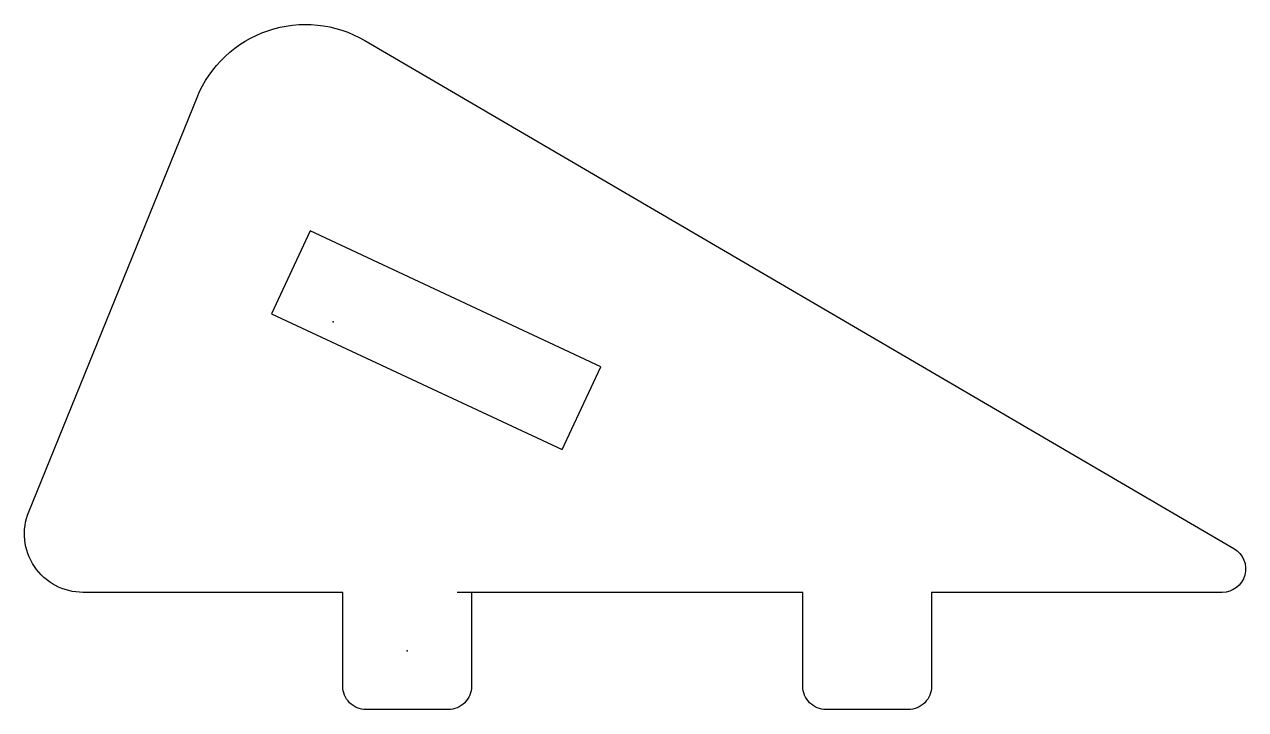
# Model space of a CAD drawing. Header units: millimetres. Extents: x 2 to 107, y -10 to 48.
import ezdxf

# ---------------------------------------------------------------- set-up
doc = ezdxf.new("R2010")
doc.units = ezdxf.units.MM
doc.layers.get('0').update_dxf_attribs({"linetype": 'CONTINUOUS'})

msp = doc.modelspace()

# ---------------------------------------------------------------- linework, layer by layer
msp.add_line((41.87, 0), (39.37, 0))
msp.add_lwpolyline([(2.8, 6.88), (17.17, 42.23, -0.456676), (31.48, 47.09), (105.68, 3.73, -0.765224), (104.67, 0), (79.87, 0), (79.87, -8, -0.414214), (77.87, -10), (70.87, -10, -0.414214), (68.87, -8), (68.87, 0), (40.6, 0), (40.6, -8, -0.414214), (38.6, -10), (31.6, -10, -0.414214), (29.6, -8), (29.6, 0), (7.43, 0, -0.532401)], format="xyb", close=True)
msp.add_lwpolyline([(51.64, 19.25), (26.81, 30.84), (23.51, 23.78), (48.34, 12.18)], close=True)
for p in [(28.78, 23.08), (35.1, -5), (35.1, -5)]:
    msp.add_point(p)

doc.saveas('drawing.dxf')
